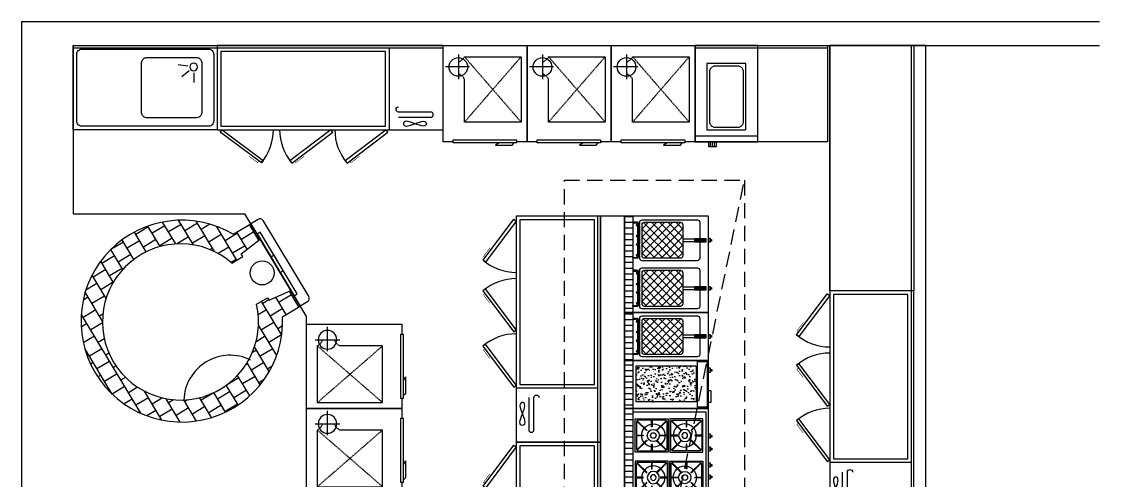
# Model space of a CAD drawing. Header units: millimetres. Extents: x 521598 to 528569, y -164711 to -162316.
# Drawn here: x 527671 to 528569, y -163951 to -163569 of the extents above; entities that cross this region are included whole.
import ezdxf

# ---------------------------------------------------------------- set-up
doc = ezdxf.new("R2010")
doc.units = ezdxf.units.MM
doc.linetypes.add('DASHED', pattern=[0.75, 0.5, -0.25])
doc.linetypes.add('HIDDENX2', pattern=[19.05, 12.7, -6.35])
for name, color, linetype in [('002 Çizgi', 7, 'Continuous'), ('CIHAZ', 2, 'Continuous'), ('Kıtc-002 Çizgi', 7, 'Continuous'), ('S2000-002 Çizgi', 7, 'Continuous')]:
    doc.layers.add(name, color=color, linetype=linetype)

# ---------------------------------------------------------------- blocks, each defined once
blk = doc.blocks.new('A$C06017225')
at = {"layer": 'S2000-002 Çizgi'}
h = blk.add_hatch(dxfattribs=at)
h.set_pattern_fill('AR-B88', color=256, scale=0.06, style=0)
h.set_pattern_definition([(0, (-8243.159, 3900.022), (0, 12.192), []), (90, (-8243.159, 3900.022), (-6.096, 12.192), [12.192, -12.192])])
h.paths.add_polyline_path([(43.99, 27.14), (43.99, 10), (58.99, 10), (61.49, 29.77), (63.99, 29.77), (63.99, 40.41, -6.342329), (103.99, 40.41), (103.99, 29.77), (106.49, 29.77), (108.99, 10), (113.99, 10), (123.99, 10), (123.99, 27.14, 3.946619)])
for p, q in [((63.99, 40.41), (63.99, 29.77)), ((103.99, 40.41), (103.99, 29.77)), ((43.99, 27.14), (43.99, 10)), ((61.49, 29.77), (58.99, 10)), ((63.99, 29.77), (61.49, 29.77)), ((103.99, 29.77), (106.49, 29.77)), ((106.49, 29.77), (108.99, 10)), ((123.99, 27.14), (123.99, 10)), ((123.99, 10), (43.99, 10))]:
    blk.add_line(p, q, dxfattribs=at)
at = {"layer": 'S2000-002 Çizgi', "color": 4}
for p, q in [((43.99, 3), (43.99, 10)), ((123.99, 3), (123.99, 10)), ((120.99, 0), (46.99, 0))]:
    blk.add_line(p, q, dxfattribs=at)
for points in [[(53.99, 7), (113.99, 7), (113.99, 10), (53.99, 10)], [(76.49, 7), (91.49, 7), (91.49, 10), (76.49, 10)]]:
    blk.add_lwpolyline(points, close=True, dxfattribs=at)
at = {"layer": 'S2000-002 Çizgi'}
blk.add_circle((83.99, 23), 10, dxfattribs=at)
for centre, radius, start, end in [((83.99, 101), 84, 298.43689, 241.56311), ((83.99, 102.25), 65, 287.92021, 252.07979), ((5.99, 101), 38.48, 302.71036, 57.28964)]:
    blk.add_arc(centre, radius, start, end, dxfattribs=at)
at = {"layer": 'S2000-002 Çizgi', "color": 4}
for centre, start, end in [((46.99, 3), 180, 270), ((120.99, 3), 270, 0)]:
    blk.add_arc(centre, 3, start, end, dxfattribs=at)
blk = doc.blocks.new('A$Cb98cdcd6')
at = {"layer": 'CIHAZ', "color": 1}
for p, q in [((65.06, 47.91), (65.06, 68.02)), ((75.33, 57.27), (54.78, 57.27))]:
    blk.add_line(p, q, dxfattribs=at)
at = {"layer": 'CIHAZ', "color": 5, "linetype": 'DASHED'}
for p, q in [((73.52, 4.99), (19.15, 52.18)), ((73.52, 52.18), (19.15, 4.99))]:
    blk.add_line(p, q, dxfattribs=at)
at = {"layer": 'CIHAZ', "color": 5}
for points in [[(1.82, 8.8), (1.82, 61.64), (4.32, 61.64), (4.32, 8.8)], [(1.82, 10.8), (1.82, 23.4), (0, 26.4), (0, 12.4)]]:
    blk.add_lwpolyline(points, close=True, dxfattribs=at)
at = {"layer": 'CIHAZ', "color": 1}
blk.add_circle((65.06, 57.27), 7.76, dxfattribs=at)
at = {"layer": 'S2000-002 Çizgi', "linetype": 'DASHED'}
for p, q in [((19.15, 52.18), (54.92, 52.18)), ((19.15, 4.99), (19.15, 52.18)), ((73.52, 52.18), (73.52, 4.99)), ((73.52, 4.99), (19.15, 4.99))]:
    blk.add_line(p, q, dxfattribs=at)
at = {"layer": 'S2000-002 Çizgi'}
blk.add_lwpolyline([(2.81, 61.64), (2.81, 70), (82.81, 70), (82.81, 0), (2.81, 0), (2.81, 8.8)], dxfattribs=at)
at = {"layer": 'S2000-002 Çizgi', "linetype": 'DASHED'}
for centre, radius, start, end in [((49.89, 61), 10.16, 299.6907, 336.77515), ((78.09, 60.4), 9.4, 201.20794, 240.95663)]:
    blk.add_arc(centre, radius, start, end, dxfattribs=at)
blk = doc.blocks.new('188-70')
at = {"layer": '002 Çizgi', "color": 7}
blk.add_line((24.33, -110.05), (24.33, 77.95), dxfattribs=at)
for points in [[(-71.34, 41.26), (-45.73, 75.49), (-43.67, 73.95), (-69.29, 39.73)], [(-43.67, -110.05), (26.33, -110.05), (26.33, 77.95), (-43.67, 77.95)], [(-71.49, 15.89), (-45.72, -18.22), (-43.67, -16.67), (-69.44, 17.44)], [(-71.49, -30.08), (-45.72, -64.19), (-43.67, -62.65), (-69.44, -28.54)], [(-40.65, -93.61), (-40.48, -92.15), (-40.02, -90.45), (-39.38, -88.58), (-38.65, -86.63), (-37.91, -84.69), (-37.27, -82.82), (-36.82, -81.12), (-36.64, -79.66), (-36.82, -78.52), (-37.27, -77.7), (-37.91, -77.21), (-38.65, -77.05), (-39.38, -77.21), (-40.02, -77.7), (-40.48, -78.52), (-40.65, -79.66), (-40.48, -81.12), (-40.02, -82.82), (-39.38, -84.69), (-38.65, -86.63), (-37.91, -88.58), (-37.27, -90.45), (-36.82, -92.15), (-36.64, -93.61), (-36.82, -94.75), (-37.27, -95.57), (-37.91, -96.06), (-38.65, -96.22), (-39.38, -96.06), (-40.02, -95.57), (-40.48, -94.75)]]:
    blk.add_lwpolyline(points, close=True, dxfattribs=at)
at = {"layer": '002 Çizgi', "color": 7, "linetype": 'DASHED'}
blk.add_lwpolyline([(21.33, -62.05), (21.33, 74.95), (-40.67, 74.95), (-40.67, -62.05)], close=True, dxfattribs=at)
at = {"layer": '002 Çizgi', "color": 7, "const_width": 0.427}
for points in [[(-69.65, 43.51), (-70.98, 44.51), (-66.75, 50.16), (-65.66, 51.61)], [(-69.79, 13.65), (-71.11, 12.65), (-66.86, 7.02), (-65.77, 5.58)], [(-69.79, -32.33), (-71.11, -33.32), (-66.86, -38.96), (-65.77, -40.4)]]:
    blk.add_lwpolyline(points, dxfattribs=at)
at = {"layer": '002 Çizgi', "color": 7}
blk.add_lwpolyline([(24.33, -65.05), (-43.67, -65.05)], dxfattribs=at)
for points in [[(-28.99, -99.71), (-28.99, -73.04, -1), (-24.65, -73.04)], [(-33.34, -73.04), (-33.34, -99.71, 1), (-28.99, -99.71)]]:
    blk.add_lwpolyline(points, format="xyb", dxfattribs=at)
for centre, start, end in [((-43.67, 73.95), 229.75503, 270), ((-43.67, -16.67), 90, 130.50921), ((-43.67, -62.65), 90, 130.50921)]:
    blk.add_arc(centre, 42.75, start, end, dxfattribs=at)
blk = doc.blocks.new('A$C5AFF60AA')
at = {"layer": 'S2000-002 Çizgi'}
for p, q in [((24.66, 52.76), (32.47, 53.87)), ((19.52, 47.29), (19.52, 39.4)), ((23.43, 48.95), (29.53, 43.94))]:
    blk.add_line(p, q, dxfattribs=at)
for points in [[(0, 0), (120, 0), (120, 70), (0, 70)], [(0, 68), (120, 68), (120, 70), (0, 70)]]:
    blk.add_lwpolyline(points, close=True, dxfattribs=at)
for points in [[(7, 3), (113, 3, 0.414214), (117, 7), (117, 63, 0.414214), (113, 67), (7, 67, 0.414214), (3, 63), (3, 7, 0.414214)], [(17, 10), (59, 10, 0.414214), (63, 14), (63, 56, 0.414214), (59, 60), (17, 60, 0.414214), (13, 56), (13, 14, 0.414214)]]:
    blk.add_lwpolyline(points, format="xyb", close=True, dxfattribs=at)
blk.add_circle((19.71, 52.26), 3.19, dxfattribs=at)
blk = doc.blocks.new('A$C063E11E5')
at = {"layer": 'S2000-002 Çizgi'}
h = blk.add_hatch(dxfattribs=at)
h.set_pattern_fill('ANSI31', color=256, scale=1.5, angle=45, style=0)
h.set_pattern_definition([(90, (-3458.603, -4993.7387), (-4.7625, 9e-16), [])])
h.paths.add_polyline_path([(0, 72.62), (0, 65.62), (80, 65.62), (80, 72.62)])
h = blk.add_hatch(color=256, dxfattribs=at)
h.paths.add_polyline_path([(35, 61.8), (35, 62.44), (35, 65.62), (34.36, 65.62), (34.36, 62.44, -0.414214), (33.36, 61.44), (33, 61.44), (33, 60.8), (34, 60.8, 0.414214)])
h.paths.add_polyline_path([(32, 61.44), (24, 61.44), (24, 60.8), (32, 60.8)])
h.paths.add_polyline_path([(23, 61.44), (17, 61.44), (17, 60.8), (23, 60.8)])
h.paths.add_polyline_path([(16, 61.44), (8, 61.44), (8, 60.8), (16, 60.8)])
h.paths.add_polyline_path([(5.64, 62.44), (5.64, 65.62), (5, 65.62), (5, 61.8, 0.414214), (6, 60.8), (6.64, 60.8), (7, 60.8), (7, 61.44), (6.64, 61.44, -0.414214)])
h = blk.add_hatch(color=256, dxfattribs=at)
h.paths.add_polyline_path([(75, 61.8), (75, 62.44), (75, 65.62), (74.36, 65.62), (74.36, 62.44, -0.414214), (73.36, 61.44), (73, 61.44), (73, 60.8), (74, 60.8, 0.414214)])
h.paths.add_polyline_path([(72, 61.44), (64, 61.44), (64, 60.8), (72, 60.8)])
h.paths.add_polyline_path([(63, 61.44), (57, 61.44), (57, 60.8), (63, 60.8)])
h.paths.add_polyline_path([(56, 61.44), (48, 61.44), (48, 60.8), (56, 60.8)])
h.paths.add_polyline_path([(45.64, 62.44), (45.64, 65.62), (45, 65.62), (45, 61.8, 0.414214), (46, 60.8), (46.64, 60.8), (47, 60.8), (47, 61.44), (46.64, 61.44, -0.414214)])
h = blk.add_hatch(dxfattribs=at)
h.set_pattern_fill('ANSI37', color=256, scale=1.5, style=0)
h.set_pattern_definition([(45, (-3527.4763, -4981.5224), (-3.367596, 3.367596), []), (135, (-3527.4763, -4981.5224), (-3.367596, -3.367596), [])])
h.paths.add_polyline_path([(35, 55.84, 0.414214), (33, 57.84), (7, 57.84, 0.414214), (5, 55.84), (5, 26.01, 0.414214), (7, 24.01), (33, 24.01, 0.414214), (35, 26.01)])
h = blk.add_hatch(dxfattribs=at)
h.set_pattern_fill('ANSI37', color=256, scale=1.5, style=0)
h.set_pattern_definition([(45, (-3487.4763, -4981.5224), (-3.367596, 3.367596), []), (135, (-3487.4763, -4981.5224), (-3.367596, -3.367596), [])])
h.paths.add_polyline_path([(75, 55.84, 0.414214), (73, 57.84), (47, 57.84, 0.414214), (45, 55.84), (45, 26.01, 0.414214), (47, 24.01), (73, 24.01, 0.414214), (75, 26.01)])
for points in [[(18.49, 14.01), (21.51, 14.01), (21.51, 4.84), (18.49, 4.84)], [(58.49, 14.01), (61.51, 14.01), (61.51, 4.84), (58.49, 4.84)]]:
    blk.add_hatch(color=256, dxfattribs=at).paths.add_polyline_path(points)
for p, q in [((5, 61.8), (5, 65.62)), ((5, 65.62), (5.64, 65.62)), ((5.64, 65.62), (5.64, 62.44)), ((34.36, 65.62), (34.36, 62.44)), ((35, 65.62), (34.36, 65.62)), ((35, 62.44), (35, 65.62)), ((45, 65.62), (45.64, 65.62)), ((45, 61.8), (45, 65.62)), ((45.64, 65.62), (45.64, 62.44)), ((75, 65.62), (74.36, 65.62)), ((74.36, 65.62), (74.36, 62.44)), ((75, 62.44), (75, 65.62)), ((6.64, 60.8), (6, 60.8)), ((6.64, 61.44), (7, 61.44)), ((7, 60.8), (6.64, 60.8)), ((7, 59.84), (7, 62.32)), ((8, 59.84), (8, 62.32)), ((8, 61.44), (16, 61.44)), ((16, 60.8), (8, 60.8)), ((16, 59.84), (16, 62.32)), ((17, 59.84), (17, 62.32)), ((17, 61.44), (23, 61.44)), ((23, 60.8), (17, 60.8)), ((23, 59.84), (23, 62.32)), ((24, 59.84), (24, 62.32)), ((24, 61.44), (32, 61.44)), ((32, 60.8), (24, 60.8)), ((32, 59.84), (32, 62.32)), ((33, 59.84), (33, 62.32)), ((33, 61.44), (33.36, 61.44)), ((34, 60.8), (33, 60.8)), ((35, 62.44), (35, 61.8)), ((46.64, 60.8), (46, 60.8)), ((46.64, 61.44), (47, 61.44)), ((47, 60.8), (46.64, 60.8)), ((47, 59.84), (47, 62.32)), ((48, 59.84), (48, 62.32)), ((48, 61.44), (56, 61.44)), ((56, 60.8), (48, 60.8)), ((56, 59.84), (56, 62.32)), ((57, 59.84), (57, 62.32)), ((57, 61.44), (63, 61.44)), ((63, 60.8), (57, 60.8)), ((63, 59.84), (63, 62.32)), ((64, 59.84), (64, 62.32)), ((64, 61.44), (72, 61.44)), ((72, 60.8), (64, 60.8)), ((72, 59.84), (72, 62.32)), ((73, 59.84), (73, 62.32)), ((73, 61.44), (73.36, 61.44)), ((74, 60.8), (73, 60.8)), ((75, 62.44), (75, 61.8))]:
    blk.add_line(p, q, dxfattribs=at)
for points in [[(0, 72.62), (80, 72.62), (80, 65.62), (0, 65.62)], [(0, 2.62), (80, 2.62), (80, 72.62), (0, 72.62)], [(19, 24.01), (19, 14.01), (21, 14.01), (21, 24.01)], [(59, 24.01), (59, 14.01), (61, 14.01), (61, 24.01)], [(18.49, 14.01), (21.51, 14.01), (21.51, 4.84), (18.49, 4.84)], [(58.49, 14.01), (61.51, 14.01), (61.51, 4.84), (58.49, 4.84)], [(18.36, 2.62), (21.64, 2.62), (21.64, 1.31), (18.36, 1.31)], [(19.34, 1.31), (20.66, 1.31), (20.66, 0), (19.34, 0)], [(58.36, 2.62), (61.64, 2.62), (61.64, 1.31), (58.36, 1.31)], [(59.34, 1.31), (60.66, 1.31), (60.66, 0), (59.34, 0)]]:
    blk.add_lwpolyline(points, close=True, dxfattribs=at)
for points in [[(29, 9.84), (5, 9.84, -0.414214), (3, 11.84), (3, 57.84, -0.414214), (5, 59.84), (7, 59.84)], [(33, 59.84), (35, 59.84, -0.414214), (37, 57.84), (37, 11.84, -0.414214), (35, 9.84), (29, 9.84)], [(69, 9.84), (45, 9.84, -0.414214), (43, 11.84), (43, 57.84, -0.414214), (45, 59.84), (47, 59.84)], [(73, 59.84), (75, 59.84, -0.414214), (77, 57.84), (77, 11.84, -0.414214), (75, 9.84), (69, 9.84)]]:
    blk.add_lwpolyline(points, format="xyb", dxfattribs=at)
for points in [[(7, 57.84), (33, 57.84, -0.414214), (35, 55.84), (35, 26.01, -0.414214), (33, 24.01), (7, 24.01, -0.414214), (5, 26.01), (5, 55.84, -0.414214)], [(47, 57.84), (73, 57.84, -0.414214), (75, 55.84), (75, 26.01, -0.414214), (73, 24.01), (47, 24.01, -0.414214), (45, 26.01), (45, 55.84, -0.414214)]]:
    blk.add_lwpolyline(points, format="xyb", close=True, dxfattribs=at)
for points in [[(8, 59.84), (16, 59.84)], [(17, 59.84), (23, 59.84)], [(24, 59.84), (32, 59.84)], [(48, 59.84), (56, 59.84)], [(57, 59.84), (63, 59.84)], [(64, 59.84), (72, 59.84)]]:
    blk.add_lwpolyline(points, dxfattribs=at)
for centre, radius, start, end in [((6, 61.8), 1, 180, 270), ((6.64, 62.44), 1, 180, 270), ((7.5, 62.32), 0.5, 0, 180), ((16.5, 62.32), 0.5, 0, 180), ((23.5, 62.32), 0.5, 0, 180), ((32.5, 62.32), 0.5, 0, 180), ((33.36, 62.44), 1, 270, 0), ((34, 61.8), 1, 270, 0), ((46, 61.8), 1, 180, 270), ((46.64, 62.44), 1, 180, 270), ((47.5, 62.32), 0.5, 0, 180), ((56.5, 62.32), 0.5, 0, 180), ((63.5, 62.32), 0.5, 0, 180), ((72.5, 62.32), 0.5, 0, 180), ((73.36, 62.44), 1, 270, 0), ((74, 61.8), 1, 270, 0)]:
    blk.add_arc(centre, radius, start, end, dxfattribs=at)
blk = doc.blocks.new('A$C08AC67C6')
at = {"layer": 'S2000-002 Çizgi'}
h = blk.add_hatch(dxfattribs=at)
h.set_pattern_fill('ANSI31', color=256, scale=1.5, angle=45, style=0)
h.set_pattern_definition([(90, (-3091.404, -4919.4606), (-4.7625, 9e-16), [])])
h.paths.add_polyline_path([(40, 65.92), (40, 72.92), (0, 72.92), (0, 65.92)])
h = blk.add_hatch(dxfattribs=at)
h.set_pattern_fill('AR-CONC', color=256, scale=0.05, angle=45, style=0)
h.set_pattern_definition([(95, (-3091.404, -4919.4606), (7.0047325, 5.877669), [0.9525, -10.4775]), (40, (-3091.404, -4919.461), (-8.000894, 5.50885), [0.762, -8.382]), (145.451, (-3090.82, -4918.971), (-0.996108, 11.386512), [0.8095, -8.9045]), (91.1842, (-3093.2, -4917.665), (11.070512, 8.09767), [1.42875, -15.71625]), (141.6356, (-3092.277, -4916.99), (-0.354307, 17.141322), [1.21425, -13.35675]), (36.184, (-3093.2, -4917.665), (-0.35428, 17.14132), [1.143, -12.573]), (66, (-3091.853, -4917.2155), (8.976028, 1.744763), [0.9525, -10.4775]), (11, (-3091.853, -4917.2155), (-4.326996, 8.69706), [0.762, -8.382]), (116.4514, (-3091.105, -4917.07), (4.649002, 10.441823), [0.8095, -8.9045]), (82.5, (-3091.4038, -4919.4606), (-2.8802735, 3.0986707), [0, -8.2804, 0, -8.509, 0, -8.41375]), (52.5, (-3091.404, -4919.4606), (-1.1794864, 5.90435), [0, -4.8514, 0, -8.0899, 0, -3.20675]), (12.5, (-3093.4064, -4921.463), (4.9963932, 4.5913098), [0, -3.175, 0, -9.906, 0, -13.1445]), (2.5, (-3094.3044, -4922.361), (4.338195, 6.1361196), [0, -4.1275, 0, -6.5786, 0, -9.3345])])
h.paths.add_polyline_path([(35.53, 63.21), (5.53, 63.21), (5.53, 13.21), (35.53, 13.21)])
for points in [[(0, 2.92), (40, 2.92), (40, 72.92), (0, 72.92)], [(0, 72.92), (40, 72.92), (40, 65.92), (0, 65.92)], [(5.53, 63.21), (35.53, 63.21), (35.53, 13.21), (5.53, 13.21)], [(1, 11.92), (39, 11.92), (39, 3.92), (1, 3.92)], [(5, 2.92), (15, 2.92), (15, 0.92), (5, 0.92)], [(30.06, 2.92), (33.7, 2.92), (33.7, 1.46), (30.06, 1.46)], [(31.02, 1.46), (32.48, 1.46), (32.48, 0), (31.02, 0)]]:
    blk.add_lwpolyline(points, close=True, dxfattribs=at)
blk = doc.blocks.new('A$C604B7618')
at = {"layer": 'Kıtc-002 Çizgi'}
blk.add_lwpolyline([(0, 30.57), (30.57, 30.57), (30.57, 0), (0, 0), (0, 30.57)], dxfattribs=at)
blk.add_lwpolyline([(15.55, 29.52), (15.55, 23.44, -0.414214), (15.34, 23.23), (15.23, 23.23, -0.414214), (15.02, 23.44), (15.02, 29.52), (2.68, 29.52, 0.668179), (2.31, 28.63), (10.81, 20.13, -0.810443), (10.38, 19.82), (1.59, 28.61, 0.668179), (1.05, 28.39), (1.05, 15.55), (7.13, 15.55, -0.414214), (7.34, 15.34), (7.34, 15.23, -0.414214), (7.13, 15.02), (1.05, 15.02), (1.05, 2.68, 0.668179), (1.94, 2.31), (10.43, 10.81, -0.810443), (10.75, 10.38), (1.96, 1.59, 0.668179), (2.18, 1.05), (15.02, 1.05), (15.02, 7.13, -0.414214), (15.23, 7.34), (15.34, 7.34, -0.414214), (15.55, 7.13), (15.55, 1.05), (27.88, 1.05, 0.668179), (28.26, 1.94), (19.76, 10.43, -0.810443), (20.19, 10.75), (28.98, 1.96, 0.668179), (29.52, 2.18), (29.52, 15.02), (23.44, 15.02, -0.414214), (23.23, 15.23), (23.23, 15.34, -0.414214), (23.44, 15.55), (29.52, 15.55), (29.52, 28.39, 0.668179), (28.98, 28.61), (20.19, 19.82, -0.810443), (19.76, 20.13), (28.26, 28.63, 0.668179), (27.88, 29.52)], format="xyb", close=True, dxfattribs=at)
for radius in [10.75, 5.66, 2.6]:
    blk.add_circle((15.28, 13.8), radius, dxfattribs=at)
blk = doc.blocks.new('A$C7A250C34')
at = {"layer": 'S2000-002 Çizgi'}
h = blk.add_hatch(dxfattribs=at)
h.set_pattern_fill('ANSI31', color=256, scale=1.5, angle=45, style=0)
h.set_pattern_definition([(90, (-2508.419, -6412.801), (-4.7625, 9e-16), [])])
h.paths.add_polyline_path([(0, 72.92), (0, 65.92), (80, 65.92), (80, 72.92)])
for points in [[(0, 2.92), (80, 2.92), (80, 72.92), (0, 72.92)], [(80, 65.92), (0, 65.92), (0, 72.92), (80, 72.92)], [(3, 4.92), (77, 4.92), (77, 65.92), (3, 65.92)], [(21.2, 2.92), (24.84, 2.92), (24.84, 1.46), (21.2, 1.46)], [(22.17, 1.46), (23.62, 1.46), (23.62, 0), (22.17, 0)], [(31.05, 2.92), (34.69, 2.92), (34.69, 1.46), (31.05, 1.46)], [(32.02, 1.46), (33.47, 1.46), (33.47, 0), (32.02, 0)], [(44.56, 2.92), (48.2, 2.92), (48.2, 1.46), (44.56, 1.46)], [(45.52, 1.46), (46.98, 1.46), (46.98, 0), (45.52, 0)], [(55.2, 2.92), (58.84, 2.92), (58.84, 1.46), (55.2, 1.46)], [(56.16, 1.46), (57.62, 1.46), (57.62, 0), (56.16, 0)]]:
    blk.add_lwpolyline(points, close=True, dxfattribs=at)
at = {"layer": 'S2000-002 Çizgi', "yscale": 0.8999999999996362}
for p, xscale, zscale in [((36.24, 36.4), -0.8999999999996362, 0.9), ((43.76, 36.4), 0.8999999999996362, 0.8999999999996362)]:
    blk.add_blockref('A$C604B7618', p, dxfattribs=dict(at, xscale=xscale, zscale=zscale))
at = {"layer": 'S2000-002 Çizgi', "yscale": 0.8999999999996362, "rotation": 180}
for p, xscale, zscale in [((36.24, 35.06), 0.8999999999996362, 0.8999999999996362), ((43.76, 35.06), -0.8999999999996362, 0.9)]:
    blk.add_blockref('A$C604B7618', p, dxfattribs=dict(at, xscale=xscale, zscale=zscale))
blk = doc.blocks.new('A$C3D043C48')
at = {"layer": 'S2000-002 Çizgi'}
h = blk.add_hatch(dxfattribs=at)
h.set_pattern_fill('ANSI31', color=256, scale=1.5, angle=45, style=0)
h.set_pattern_definition([(90, (-3458.603, -4993.7387), (-4.7625, 9e-16), [])])
h.paths.add_polyline_path([(0, 72.62), (0, 65.62), (40, 65.62), (40, 72.62)])
h = blk.add_hatch(color=256, dxfattribs=at)
h.paths.add_polyline_path([(35, 61.8), (35, 62.44), (35, 65.62), (34.36, 65.62), (34.36, 62.44, -0.414214), (33.36, 61.44), (33, 61.44), (33, 60.8), (34, 60.8, 0.414214)])
h.paths.add_polyline_path([(32, 61.44), (24, 61.44), (24, 60.8), (32, 60.8)])
h.paths.add_polyline_path([(23, 61.44), (17, 61.44), (17, 60.8), (23, 60.8)])
h.paths.add_polyline_path([(16, 61.44), (8, 61.44), (8, 60.8), (16, 60.8)])
h.paths.add_polyline_path([(5.64, 62.44), (5.64, 65.62), (5, 65.62), (5, 61.8, 0.414214), (6, 60.8), (6.64, 60.8), (7, 60.8), (7, 61.44), (6.64, 61.44, -0.414214)])
h = blk.add_hatch(dxfattribs=at)
h.set_pattern_fill('ANSI37', color=256, scale=1.5, style=0)
h.set_pattern_definition([(45, (-3527.4763, -4981.5224), (-3.367596, 3.367596), []), (135, (-3527.4763, -4981.5224), (-3.367596, -3.367596), [])])
h.paths.add_polyline_path([(35, 55.84, 0.414214), (33, 57.84), (7, 57.84, 0.414214), (5, 55.84), (5, 26.01, 0.414214), (7, 24.01), (33, 24.01, 0.414214), (35, 26.01)])
blk.add_hatch(color=256, dxfattribs=at).paths.add_polyline_path([(18.49, 14.01), (21.51, 14.01), (21.51, 4.84), (18.49, 4.84)])
for p, q in [((5, 65.62), (5.64, 65.62)), ((5, 61.8), (5, 65.62)), ((5.64, 65.62), (5.64, 62.44)), ((35, 65.62), (34.36, 65.62)), ((34.36, 65.62), (34.36, 62.44)), ((35, 62.44), (35, 65.62)), ((6.64, 60.8), (6, 60.8)), ((6.64, 61.44), (7, 61.44)), ((7, 60.8), (6.64, 60.8)), ((7, 59.84), (7, 62.32)), ((8, 59.84), (8, 62.32)), ((8, 61.44), (16, 61.44)), ((16, 60.8), (8, 60.8)), ((16, 59.84), (16, 62.32)), ((17, 59.84), (17, 62.32)), ((17, 61.44), (23, 61.44)), ((23, 60.8), (17, 60.8)), ((23, 59.84), (23, 62.32)), ((24, 59.84), (24, 62.32)), ((24, 61.44), (32, 61.44)), ((32, 60.8), (24, 60.8)), ((32, 59.84), (32, 62.32)), ((33, 59.84), (33, 62.32)), ((33, 61.44), (33.36, 61.44)), ((34, 60.8), (33, 60.8)), ((35, 62.44), (35, 61.8))]:
    blk.add_line(p, q, dxfattribs=at)
for points in [[(0, 2.62), (40, 2.62), (40, 72.62), (0, 72.62)], [(0, 72.62), (40, 72.62), (40, 65.62), (0, 65.62)], [(19, 24.01), (19, 14.01), (21, 14.01), (21, 24.01)], [(18.49, 14.01), (21.51, 14.01), (21.51, 4.84), (18.49, 4.84)], [(18.36, 2.62), (21.64, 2.62), (21.64, 1.31), (18.36, 1.31)], [(19.34, 1.31), (20.66, 1.31), (20.66, 0), (19.34, 0)]]:
    blk.add_lwpolyline(points, close=True, dxfattribs=at)
for points in [[(29, 9.84), (5, 9.84, -0.414214), (3, 11.84), (3, 57.84, -0.414214), (5, 59.84), (7, 59.84)], [(33, 59.84), (35, 59.84, -0.414214), (37, 57.84), (37, 11.84, -0.414214), (35, 9.84), (29, 9.84)]]:
    blk.add_lwpolyline(points, format="xyb", dxfattribs=at)
blk.add_lwpolyline([(7, 57.84), (33, 57.84, -0.414214), (35, 55.84), (35, 26.01, -0.414214), (33, 24.01), (7, 24.01, -0.414214), (5, 26.01), (5, 55.84, -0.414214)], format="xyb", close=True, dxfattribs=at)
for points in [[(8, 59.84), (16, 59.84)], [(17, 59.84), (23, 59.84)], [(24, 59.84), (32, 59.84)]]:
    blk.add_lwpolyline(points, dxfattribs=at)
for centre, radius, start, end in [((6, 61.8), 1, 180, 270), ((6.64, 62.44), 1, 180, 270), ((7.5, 62.32), 0.5, 0, 180), ((16.5, 62.32), 0.5, 0, 180), ((23.5, 62.32), 0.5, 0, 180), ((32.5, 62.32), 0.5, 0, 180), ((33.36, 62.44), 1, 270, 0), ((34, 61.8), 1, 270, 0)]:
    blk.add_arc(centre, radius, start, end, dxfattribs=at)
blk = doc.blocks.new('A$C9630bff7')
at = {"layer": 'S2000-002 Çizgi'}
h = blk.add_hatch(dxfattribs=at)
h.set_pattern_fill('LINE', color=256, scale=0.5, angle=270, style=0)
h.set_pattern_definition([(270, (1300.4031, 3853.0656), (1.5875, -3e-16), [])])
h.paths.add_polyline_path([(34.64, 80), (40.79, 80), (40.79, 84.26), (34.64, 84.26)])
blk.add_line((52, 75), (0, 75), dxfattribs=at)
for points in [[(34.64, 84.26), (40.79, 84.26), (40.79, 80), (34.64, 80)], [(52, 80), (0, 80), (0, 0), (52, 0)]]:
    blk.add_lwpolyline(points, close=True, dxfattribs=at)
at = {"layer": 'S2000-002 Çizgi', "linetype": 'DASHED'}
blk.add_lwpolyline([(42.25, 15), (42.25, 70), (9.75, 70), (9.75, 15)], close=True, dxfattribs=at)
blk.add_lwpolyline([(40.25, 22), (40.25, 63, 0.414214), (35.25, 68), (16.75, 68, 0.414214), (11.75, 63), (11.75, 22, 0.414214), (16.75, 17), (35.25, 17, 0.414214)], format="xyb", close=True, dxfattribs=at)

msp = doc.modelspace()

# ---------------------------------------------------------------- linework, layer by layer
at = {"ltscale": 3}
for p, q in [((527671.41, -163568.74), (528568.99, -163568.74)), ((527671.41, -163568.74), (527671.41, -164711.07)), ((527714.41, -163588.74), (528568.99, -163588.74)), ((527714.41, -163588.74), (527714.41, -163728.74)), ((527714.41, -163728.74), (527857.41, -163728.74)), ((527908.41, -163813.74), (527857.41, -163728.74)), ((527908.41, -163813.74), (527908.41, -164376.74))]:
    msp.add_line(p, q, dxfattribs=at)
for points in [[(528232.41, -163668.74), (528232.41, -163588.74), (528342.41, -163588.74), (528342.41, -163668.74)], [(528232.41, -163590.74), (528232.41, -163588.74), (528342.41, -163588.74), (528342.41, -163590.74)], [(528344.41, -163588.74), (528414.41, -163588.74), (528414.41, -163792.74), (528344.41, -163792.74)], [(528412.41, -163588.74), (528414.41, -163588.74), (528414.41, -163792.74), (528412.41, -163792.74)], [(528153.41, -164395.74), (528173.41, -164395.74), (528173.41, -163730.74), (528153.41, -163730.74)]]:
    msp.add_lwpolyline(points, close=True, dxfattribs=at)
at = {"color": 8, "ltscale": 3}
msp.add_lwpolyline([(528424.41, -163588.74), (528344.41, -163588.74), (528344.41, -164476.74), (528424.41, -164476.74)], close=True, dxfattribs=at)
at = {"layer": 'S2000-002 Çizgi', "linetype": 'HIDDENX2'}
msp.add_line((528123.41, -164425.74), (528273.41, -163700.74), dxfattribs=at)
msp.add_lwpolyline([(528123.41, -163700.74), (528273.41, -163700.74), (528273.41, -164425.74), (528123.41, -164425.74)], close=True, dxfattribs=at)

# ---------------------------------------------------------------- block references
at = {"ltscale": 3}
for name, p, rotation in [('A$Cb98cdcd6', (528092.41, -163671.56), 89.99999999999999), ('A$Cb98cdcd6', (528162.41, -163671.56), 89.99999999999999), ('A$Cb98cdcd6', (528232.41, -163671.56), 89.99999999999999), ('A$C9630bff7', (528284.41, -163588.74), 180)]:
    msp.add_blockref(name, p, dxfattribs=dict(at, rotation=rotation))
at = {"ltscale": 3, "xscale": -1}
for p in [(527991.22, -163890.84), (527991.22, -163960.84)]:
    msp.add_blockref('A$Cb98cdcd6', p, dxfattribs=at)
at = {"layer": 'S2000-002 Çizgi', "xscale": -1}
msp.add_blockref('A$C5AFF60AA', (527834.41, -163658.74), dxfattribs=at)
at = {"layer": 'S2000-002 Çizgi'}
for name, p, rotation in [('188-70', (527912.36, -163615.07), 89.99999999999999), ('A$C06017225', (527934.7, -163838.12), 120.9637565320683), ('A$C063E11E5', (528246.03, -163810.74), 89.99999999999999), ('A$C3D043C48', (528246.03, -163850.74), 89.99999999999999), ('A$C08AC67C6', (528246.33, -163890.74), 89.99999999999999), ('A$C7A250C34', (528246.33, -163970.74), 89.99999999999999)]:
    msp.add_blockref(name, p, dxfattribs=dict(at, rotation=rotation))
for p in [(528127.08, -163808.7), (528388.08, -163870.7), (528127.08, -163996.7)]:
    msp.add_blockref('188-70', p, dxfattribs=at)

doc.saveas('drawing.dxf')
